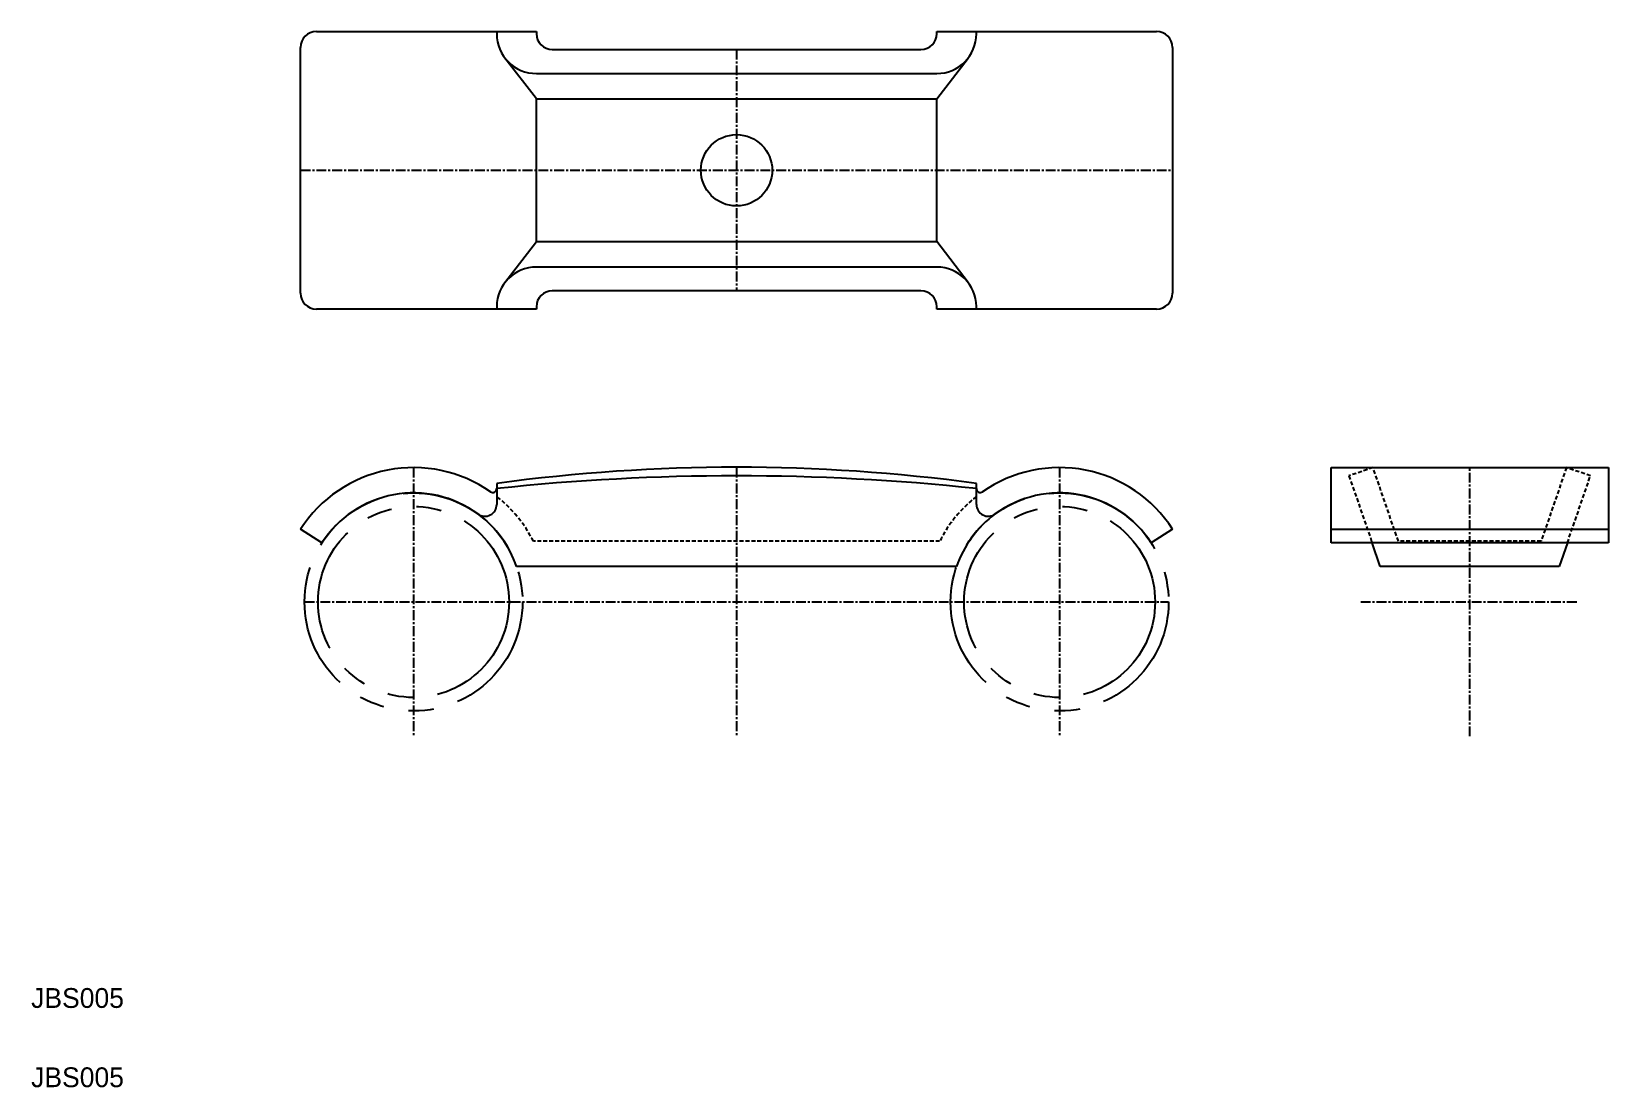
# Model space of a CAD drawing. Extents: x 120 to 319, y 90 to 223.
import ezdxf

# ---------------------------------------------------------------- set-up
doc = ezdxf.new("R2010")
doc.units = 0
for name, pattern in [('CENTER', [2, 1.25, -0.25, 0.25, -0.25]), ('CENTER2', [28.575, 19.05, -3.175, 3.175, -3.175]), ('DASHED', [0.75, 0.5, -0.25]), ('PHANTOM2', [31.75, 15.875, -3.175, 3.175, -3.175, 3.175, -3.175])]:
    doc.linetypes.add(name, pattern=pattern)
doc.layers.get('0').update_dxf_attribs({"linetype": 'CONTINUOUS'})
doc.layers.add('CENTER', color=1, linetype='CENTER2')

msp = doc.modelspace()

# ---------------------------------------------------------------- linework, layer by layer
for p, q in [((155.99, 223.16), (183.74, 223.16)), ((178.74, 223.16), (178.74, 222.87)), ((183.74, 223.16), (183.74, 222.89)), ((234.24, 222.89), (234.24, 223.16)), ((234.24, 223.16), (261.98, 223.16)), ((239.24, 222.87), (239.24, 223.16)), ((153.99, 190.16), (153.99, 221.16)), ((185.74, 220.89), (232.24, 220.89)), ((263.98, 221.16), (263.98, 190.16)), ((183.74, 214.66), (179.77, 219.82)), ((234.24, 214.66), (238.2, 219.82)), ((183.74, 217.87), (234.24, 217.87)), ((183.74, 214.66), (234.24, 214.66)), ((183.74, 196.66), (183.74, 214.66)), ((234.24, 196.66), (234.24, 214.66)), ((179.77, 191.51), (183.74, 196.66)), ((183.74, 196.66), (234.24, 196.66)), ((238.2, 191.51), (234.24, 196.66)), ((234.24, 193.46), (183.74, 193.46)), ((232.24, 190.44), (185.74, 190.44)), ((183.74, 188.16), (155.99, 188.16)), ((178.74, 188.46), (178.74, 188.16)), ((183.74, 188.44), (183.74, 188.16)), ((234.24, 188.16), (234.24, 188.44)), ((261.98, 188.16), (234.24, 188.16)), ((239.24, 188.16), (239.24, 188.46)), ((283.98, 158.66), (283.98, 168.16)), ((283.98, 168.16), (318.98, 168.16)), ((318.98, 168.16), (318.98, 158.66)), ((178.74, 166.16), (178.74, 163.52)), ((239.24, 163.52), (239.24, 166.16)), ((156.68, 158.66), (153.99, 160.4)), ((263.98, 160.4), (261.29, 158.66)), ((283.98, 160.4), (318.98, 160.4)), ((318.98, 158.66), (283.98, 158.66)), ((290.2, 155.66), (289.17, 158.66)), ((313.8, 158.66), (312.76, 155.66)), ((236.73, 155.66), (181.25, 155.66)), ((312.76, 155.66), (290.2, 155.66))]:
    msp.add_line(p, q)
at = {"color": 3, "linetype": 'DASHED'}
for p, q in [((289.28, 168.16), (286.25, 167.12)), ((286.25, 167.12), (289.17, 158.66)), ((292.48, 158.86), (289.28, 168.16)), ((313.68, 168.16), (310.48, 158.86)), ((316.71, 167.12), (313.68, 168.16)), ((313.8, 158.66), (316.71, 167.12)), ((234.61, 158.86), (183.36, 158.86)), ((310.48, 158.86), (292.48, 158.86))]:
    msp.add_line(p, q, dxfattribs=at)
msp.add_circle((208.99, 205.66), 4.5)
at = {"color": 3, "linetype": 'PHANTOM2'}
for centre, radius in [((168.24, 151.21), 13.75), ((168.24, 151.21), 12.05), ((249.74, 151.21), 13.75), ((249.74, 151.21), 12.05)]:
    msp.add_circle(centre, radius, dxfattribs=at)
for centre, radius, start, end in [((155.99, 221.16), 2, 90, 180), ((183.74, 222.87), 5, 180, 270), ((185.74, 222.89), 2, 180, 270), ((232.24, 222.89), 2, 270, 0), ((234.24, 222.87), 5, 270, 0), ((261.98, 221.16), 2, 360, 90), ((183.74, 188.46), 5, 90, 180), ((234.24, 188.46), 5, 360, 90), ((155.99, 190.16), 2, 180, 270), ((185.74, 188.44), 2, 90, 180), ((232.24, 188.44), 2, 360, 90), ((261.98, 190.16), 2, 270, 0), ((168.24, 151.21), 16.95, 55.0357, 147.1926), ((208.99, -57.04), 225.24, 82.2818, 97.7182), ((208.99, -118.26), 285.38, 83.9153, 96.0847), ((249.74, 151.21), 16.95, 32.8074, 124.9643), ((178.24, 165.51), 0.5, 235.0357, 0), ((239.74, 165.51), 0.5, 180, 304.9643), ((168.24, 151.21), 13.75, 53.8313, 147.1925), ((177.24, 163.52), 1.5, 233.8314, 360), ((240.74, 163.52), 1.5, 180, 306.1686), ((249.74, 151.21), 13.75, 32.8075, 126.1687), ((168.24, 151.21), 13.75, 18.883, 53.8313), ((249.74, 151.21), 13.75, 126.1687, 161.117)]:
    msp.add_arc(centre, radius, start, end)
at = {"color": 3, "linetype": 'DASHED'}
for centre, start, end in [((168.24, 151.21), 26.8289, 51.7227), ((249.74, 151.21), 128.2773, 153.1712)]:
    msp.add_arc(centre, 16.95, start, end, dxfattribs=at)
at = {"layer": 'CENTER', "color": 1, "linetype": 'CENTER'}
for p, q in [((208.99, 220.89), (208.99, 190.44)), ((153.99, 205.66), (263.98, 205.66)), ((168.24, 168.16), (168.24, 134.26)), ((208.99, 168.16), (208.99, 134.26)), ((249.74, 168.16), (249.74, 134.26)), ((301.48, 134.26), (301.48, 168.16)), ((154.49, 151.21), (263.49, 151.21)), ((287.73, 151.21), (315.23, 151.21))]:
    msp.add_line(p, q, dxfattribs=at)

# ---------------------------------------------------------------- texts
for p in [(120, 100), (120, 90)]:
    msp.add_text('JBS005', height=2.5).set_placement(p)

doc.saveas('drawing.dxf')
